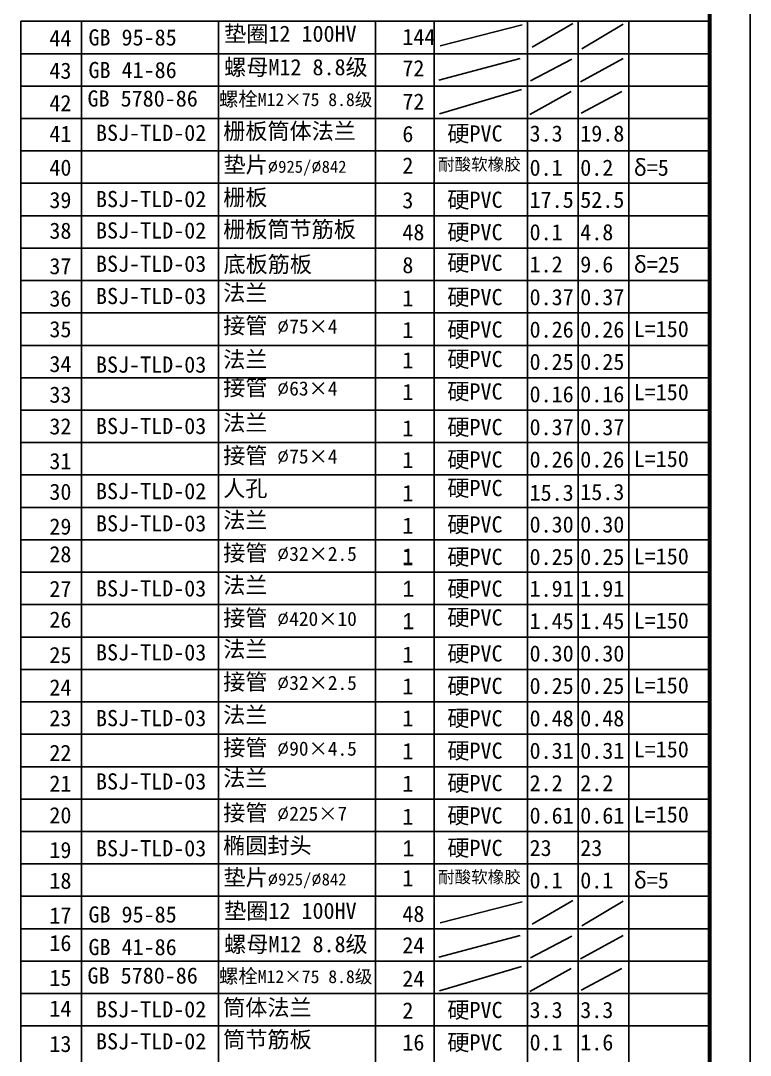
# Model space of a CAD drawing. Extents: x -699 to 795, y -2090 to -821.
# Drawn here: x 615.3 to 795.3, y -1923.4 to -1668 of the extents above; entities that cross this region are included whole.
import ezdxf

# ---------------------------------------------------------------- set-up
doc = ezdxf.new("R2010")
doc.units = 0
doc.header["$MEASUREMENT"] = 0
for name, color, linetype in [('文字', 6, 'CONTINUOUS'), ('细线', 4, 'CONTINUOUS'), ('边框线', 7, 'CONTINUOUS')]:
    doc.layers.add(name, color=color, linetype=linetype)
doc.styles.add('临时', font='SIMFANG.TTF', dxfattribs={"height": 4})
doc.styles.add('文字', font='SIMFANG.TTF', dxfattribs={"height": 5})

msp = doc.modelspace()

# ---------------------------------------------------------------- linework, layer by layer
at = {"layer": '文字'}
for p, q in [((785.2993075791728, -1668.164042514816), (615.2993075791728, -1668.164042514816)), ((630.2993075791728, -2030.164042514817), (630.2993075791733, -1668.164042514816)), ((664.104510985776, -2030.164042514817), (664.1045109857755, -1668.164042514816)), ((702.8361070754181, -2030.164042514817), (702.8361070754165, -1668.164042514816)), ((717.3287513384048, -2030.164042514817), (717.3287513384043, -1668.164042514816)), ((718.7462404720786, -1674.205135635664), (738.9968530024048, -1669.03072716383)), ((740.2993075791728, -2030.164042514817), (740.299307579171, -1668.164042514816)), ((741.5085655935395, -1674.518739691094), (751.5553743369233, -1668.717123108399)), ((752.7993075791728, -2025.164042514817), (752.7993075791728, -1668.164042514816)), ((753.7531384621102, -1674.989134085684), (763.9569422490526, -1668.873913447554)), ((765.2993075791728, -2030.164042514817), (765.2993075791728, -1668.164042514816)), ((785.2993075791728, -1676.164042514816), (615.2993075791728, -1676.164042514816)), ((718.4322503849539, -1682.672328246739), (738.5259094928911, -1677.341129435746)), ((741.0376220840258, -1682.829141963014), (751.2414258709682, -1677.497919774905)), ((753.4391483749855, -1683.142722641325), (763.9569422490526, -1677.341129435746)), ((785.2993075791728, -1684.164042514816), (615.2993075791728, -1684.164042514816)), ((718.5892454285199, -1690.982730518655), (738.8398579588461, -1685.0243235968)), ((740.8806270404671, -1691.139544234931), (751.0844308274095, -1685.494741368507)), ((753.5961434185442, -1690.825940179496), (763.6429937830976, -1685.494741368507)), ((785.2993075791728, -1692.164042514816), (615.2993075791728, -1692.164042514816)), ((785.2993075791728, -1700.164042514816), (615.2993075791728, -1700.164042514816)), ((785.2993075791728, -1708.164042514816), (615.2993075791728, -1708.164042514816)), ((785.2993075791728, -1716.164042514816), (615.2993075791728, -1716.164042514816)), ((785.2993075791728, -1724.164042514816), (615.2993075791728, -1724.164042514816)), ((785.2993075791728, -1732.164042514816), (615.2993075791728, -1732.164042514816)), ((785.2993075791728, -1740.164042514816), (615.2993075791728, -1740.164042514816)), ((785.2993075791728, -1748.164042514816), (615.2993075791728, -1748.164042514816)), ((785.2993075791728, -1756.164042514816), (615.2993075791728, -1756.164042514816)), ((785.2993075791728, -1764.164042514816), (615.2993075791728, -1764.164042514816)), ((785.2993075791728, -1772.164042514816), (615.2993075791728, -1772.164042514816)), ((785.2993075791728, -1780.164042514816), (615.2993075791728, -1780.164042514816)), ((785.2993075791728, -1788.164042514816), (615.2993075791728, -1788.164042514816)), ((785.2993075791728, -1796.164042514816), (615.2993075791728, -1796.164042514816)), ((785.2993075791728, -1804.164042514816), (615.2993075791728, -1804.164042514816)), ((785.2993075791728, -1812.164042514816), (615.2993075791728, -1812.164042514816)), ((785.2993075791728, -1820.164042514816), (615.2993075791728, -1820.164042514816)), ((785.2993075791728, -1828.164042514816), (615.2993075791728, -1828.164042514817)), ((785.2993075791728, -1836.164042514816), (615.2993075791728, -1836.164042514817)), ((785.2993075791728, -1844.164042514816), (615.2993075791728, -1844.164042514817)), ((785.2993075791728, -1852.164042514817), (615.2993075791728, -1852.164042514817)), ((785.2993075791728, -1860.164042514817), (615.2993075791728, -1860.164042514817)), ((785.2993075791728, -1868.164042514817), (615.2993075791728, -1868.164042514817)), ((785.2993075791728, -1876.164042514817), (615.2993075791728, -1876.164042514817)), ((785.2993075791728, -1884.164042514817), (615.2993075791728, -1884.164042514817)), ((718.7462404720786, -1890.703279103117), (738.9968530024048, -1885.528870631284)), ((741.5085655935395, -1891.016883158548), (751.5553743369233, -1885.215266575853)), ((753.7531384621102, -1891.487277553138), (763.9569422490526, -1885.372056915008)), ((785.2993075791728, -1892.164042514817), (615.2993075791728, -1892.164042514817)), ((718.4322503849539, -1899.170471714192), (738.5259094928911, -1893.8392729032)), ((741.0376220840258, -1899.327285430468), (751.2414258709682, -1893.996063242359)), ((753.4391483749855, -1899.640866108778), (763.9569422490526, -1893.8392729032)), ((785.2993075791728, -1900.164042514817), (615.2993075791728, -1900.164042514817)), ((718.5892454285199, -1907.480873986109), (738.8398579588461, -1901.522467064254)), ((740.8806270404671, -1907.637687702384), (751.0844308274095, -1901.992884835961)), ((753.5961434185442, -1907.32408364695), (763.6429937830976, -1901.992884835961)), ((785.2993075791728, -1908.164042514817), (615.2993075791728, -1908.164042514817)), ((785.2993075791728, -1916.164042514817), (615.2993075791728, -1916.164042514817))]:
    msp.add_line(p, q, dxfattribs=at)
at = {"layer": '细线'}
msp.add_line((795.2993075791728, -1249.164042514817), (795.2993075791728, -2090.164042514817), dxfattribs=at)
at = {"layer": '边框线'}
msp.add_line((615.2993075791733, -2030.164042514817), (615.2993075791712, -1668.164042514816), dxfattribs=at)
at = {"layer": '边框线', "const_width": 1}
msp.add_lwpolyline([(785.2993075791728, -1259.164042514817), (785.2993075791728, -2080.164042514817)], dxfattribs=at)

# ---------------------------------------------------------------- texts
at = {"layer": '文字', "attachment_point": 1}
for s, insert, char_height, width, style in [('GB 95-85{\\fSimSun|b0|i0|c134|p2;}', (632.0159676295511, -1670.143329817708), 4, 42.4102, '文字'), ('垫圈12 100HV', (665.4943894516896, -1669.235669250421), 4, 42.4102, '文字'), ('144', (709.4575272488769, -1670.001945339979), 4, 15.543, '文字'), ('44', (622.3713967431145, -1670.318754664164), 4, 15, '文字'), ('螺母M12 8.8级', (665.4943894516896, -1677.483929507025), 4, 42.4102, '文字'), ('72', (709.4575272488769, -1677.732446403161), 4, 15.543, '文字'), ('43', (622.3713967431145, -1678.354569292763), 4, 15, '文字'), ('GB 41-86{\\fSimSun|b0|i0|c134|p2;}', (632.0159676295511, -1678.191087701663), 4, 42.4102, '文字'), ('GB 5780-86{\\fSimSun|b0|i0|c134|p2;}', (631.7827642284169, -1685.219920266697), 4, 42.4102, '文字'), ('螺栓{\\H0.9143x;M12×75 8.8级}', (664.2228211654133, -1685.590835377835), 3.5, 49.1585, '文字'), ('42', (622.3713967431145, -1686.354569292763), 4, 15, '文字'), ('72', (709.4575272488769, -1685.990041635874), 4, 15.543, '文字'), ('栅板筒体法兰 ', (665.2611860505554, -1693.268188529674), 4, 42.4102, '文字'), ('41', (622.3713967431145, -1693.926658170398), 4, 15, '文字'), ('BSJ-TLD-02', (633.875465221488, -1693.692748584643), 4, 85, '临时'), ('6', (709.4575272488769, -1693.97770918336), 4, 15.543, '文字'), ('硬PVC', (720.5596899378493, -1693.858678097009), 4, 27.3113, '文字'), ('3.3', (740.8438350122528, -1693.858678097009), 4, 27.3113, '文字'), ('19.8', (753.3438350122528, -1693.858678097009), 4, 27.3113, '文字'), ('40', (622.3713967431145, -1702.28189247434), 4, 15, '文字'), ('垫片{\\Ftxt.shx|c1;\\H0.75x;%%c\\fFangSong_GB2312|b0|i0|c134|p49;925\\fSimSun|b0|i0|c134|p2;/\\Ftxt.shx|c1;%%c\\fFangSong_GB2312|b0|i0|c134|p49;842}', (665.3378761508593, -1701.564992896989), 4, 42.4102, '文字'), ('2', (709.4575272488769, -1701.759299399829), 4, 15.543, '文字'), ('耐酸软橡胶', (718.2246825475763, -1701.97351573017), 3, 27.3113, '文字'), ('0.1', (740.8438350122524, -1702.299574976183), 4, 27.3113, '文字'), ('0.2', (753.3438350122524, -1702.299574976183), 4, 27.3113, '文字'), ('δ=5', (766.5225671145331, -1702.311478680287), 4, 27.3113, '文字'), ('39', (622.3713967431145, -1710.28189247434), 4, 15, '文字'), ('BSJ-TLD-02', (633.875465221488, -1710.045955243835), 4, 85, '临时'), ('栅板', (665.2611860505554, -1709.628196599173), 4, 42.4102, '文字'), ('3', (709.4575272488769, -1710.337717252859), 4, 15.543, '文字'), ('硬PVC', (720.5596899378493, -1710.218686166509), 4, 27.3113, '文字'), ('17.5', (740.8438350122528, -1710.218686166509), 4, 27.3113, '文字'), ('52.5', (753.3438350122528, -1710.218686166509), 4, 27.3113, '文字'), ('38', (622.3713967431145, -1717.853981351975), 4, 15, '文字'), ('BSJ-TLD-02', (633.875465221488, -1717.797433970367), 4, 85, '临时'), ('栅板筒节筋板', (665.2611860505554, -1717.521069216928), 4, 42.4102, '文字'), ('{\\fSimSun|b0|i0|c134|p2;48}', (709.4575272488769, -1718.230589870614), 4, 15.543, '文字'), ('硬PVC', (720.5596899378493, -1718.218686166509), 4, 27.3113, '文字'), ('0.1', (740.8438350122528, -1718.218686166509), 4, 27.3113, '文字'), ('4.8', (753.3438350122528, -1718.218686166509), 4, 27.3113, '文字'), ('BSJ-TLD-03', (633.875465221488, -1726.013677604505), 4, 85, '临时'), ('底板筋板{\\fSimSun|b0|i0|c134|p2;\\H0.75x;}', (665.3378761508593, -1726.143410750019), 4, 42.4102, '文字'), ('8', (709.4575272488769, -1726.337717252859), 4, 15.543, '文字'), ('硬PVC', (720.5596899378488, -1725.78070525445), 4, 27.3113, '文字'), ('1.2', (740.8438350122528, -1726.156433779637), 4, 27.3113, '文字'), ('9.6', (753.3438350122528, -1726.156433779637), 4, 27.3113, '文字'), ('δ=25', (766.5225671145331, -1726.230589870614), 4, 27.3113, '文字'), ('37', (622.3713967431145, -1726.599542404823), 4, 15, '文字'), ('BSJ-TLD-03', (633.875465221488, -1733.977560837012), 4, 85, '临时'), ('法兰', (665.2611860505554, -1733.179414220032), 4, 42.4102, '文字'), ('硬PVC', (720.5596899378488, -1734.249160229966), 4, 27.3113, '文字'), ('36', (622.3713967431145, -1734.599542404824), 4, 15, '文字'), ('1', (709.4575272488769, -1734.530562870889), 4, 15.543, '文字'), ('0.37', (740.8438350122524, -1734.249160229966), 4, 27.3113, '文字'), ('0.37', (753.3438350122524, -1734.249160229966), 4, 27.3113, '文字'), ('接管{\\H0.875x; \\Ftxt.shx|c1;%%c\\fFangSong_GB2312|b0|i0|c134|p49;75×4}', (665.2611860505554, -1741.256451463665), 4, 42.4102, '文字'), ('35', (622.3713967431145, -1742.171631282459), 4, 15, '文字'), ('1', (709.4575272488769, -1742.368191316316), 4, 15.543, '文字'), ('硬PVC', (720.5596899378488, -1742.249160229966), 4, 27.3113, '文字'), ('0.26', (740.8438350122524, -1742.249160229966), 4, 27.3113, '文字'), ('0.26', (753.3438350122524, -1742.249160229966), 4, 27.3113, '文字'), ('L=150', (766.5225671145331, -1742.109747368147), 4, 27.3113, '文字'), ('法兰', (665.2611860505554, -1749.616801885824), 4, 42.4102, '文字'), ('硬PVC', (720.5596899378488, -1749.541723609315), 4, 27.3113, '文字'), ('34', (622.3713967431145, -1750.753304221836), 4, 15, '文字'), ('BSJ-TLD-03', (633.875465221488, -1750.905610859828), 4, 85, '临时'), ('1', (709.4575272488769, -1749.823126250238), 4, 15.543, '文字'), ('0.25', (740.8438350122524, -1750.218686166509), 4, 27.3113, '文字'), ('0.25', (753.3438350122524, -1750.218686166509), 4, 27.3113, '文字'), ('接管{\\H0.875x; \\Ftxt.shx|c1;%%c\\fFangSong_GB2312|b0|i0|c134|p49;63×4}', (665.2611860505554, -1756.549014843015), 4, 42.4102, '文字'), ('33', (622.3713967431145, -1758.325393099471), 4, 15, '文字'), ('1', (709.4575272488769, -1757.660754695666), 4, 15.543, '文字'), ('硬PVC', (720.5596899378488, -1757.541723609315), 4, 27.3113, '文字'), ('0.16', (740.8438350122524, -1758.218686166509), 4, 27.3113, '文字'), ('0.16', (753.3438350122524, -1758.218686166509), 4, 27.3113, '文字'), ('L=150', (766.5225671145331, -1757.69847547193), 4, 27.3113, '文字'), ('法兰', (665.2611860505554, -1765.263481868356), 4, 42.4102, '文字'), ('32', (622.3713967431145, -1766.149872037841), 4, 15, '文字'), ('BSJ-TLD-03', (633.875465221488, -1766.061628485336), 4, 85, '临时'), ('1', (709.4575272488769, -1766.614630519213), 4, 15.543, '文字'), ('硬PVC', (720.5596899378488, -1766.33322787829), 4, 27.3113, '文字'), ('0.37', (740.8438350122524, -1766.33322787829), 4, 27.3113, '文字'), ('0.37', (753.3438350122524, -1766.33322787829), 4, 27.3113, '文字'), ('31', (622.3713967431145, -1774.731556886622), 4, 15, '文字'), ('接管{\\H0.875x; \\Ftxt.shx|c1;%%c\\fFangSong_GB2312|b0|i0|c134|p49;75×4}', (665.2611860505554, -1773.340519111989), 4, 42.4102, '文字'), ('1', (709.4575272488769, -1774.45225896464), 4, 15.543, '文字'), ('硬PVC', (720.5596899378488, -1774.33322787829), 4, 27.3113, '文字'), ('0.26', (740.8438350122524, -1774.33322787829), 4, 27.3113, '文字'), ('0.26', (753.3438350122524, -1774.33322787829), 4, 27.3113, '文字'), ('L=150', (766.5225671145331, -1774.193815016471), 4, 27.3113, '文字'), ('30', (622.3713967431145, -1782.303645764257), 4, 15, '文字'), ('BSJ-TLD-02', (633.875465221488, -1782.136923551495), 4, 85, '临时'), ('人孔', (665.2611860505554, -1781.463976312968), 4, 42.4102, '文字'), ('硬PVC', (720.5596899378488, -1781.381017827465), 4, 27.3113, '文字'), ('15.3', (740.8438350122524, -1782.539868385487), 4, 27.3113, '临时'), ('15.3', (753.3438350122524, -1782.357060194375), 4, 27.3113, '文字'), ('1', (709.4575272488769, -1782.638462835298), 4, 15.543, '文字'), ('BSJ-TLD-03', (633.875465221488, -1790.096790318251), 4, 85, '临时'), ('法兰', (665.2611860505554, -1789.298643701271), 4, 42.4102, '文字'), ('硬PVC', (720.5596899378488, -1790.368389711205), 4, 27.3113, '文字'), ('29', (622.3713967431145, -1790.885330613038), 4, 15, '文字'), ('1', (709.4575272488769, -1790.649792352128), 4, 15.543, '文字'), ('0.30', (740.8438350122524, -1790.368389711205), 4, 27.3113, '文字'), ('0.30', (753.3438350122524, -1790.368389711205), 4, 27.3113, '文字'), ('28', (622.3713967431145, -1797.700207625559), 4, 15, '文字'), ('接管{\\H0.875x; \\Ftxt.shx|c1;%%c\\fFangSong_GB2312|b0|i0|c134|p49;32×2.5}', (665.2611860505554, -1797.375680944904), 4, 42.4102, '文字'), ('1', (709.4575272488769, -1798.230589870614), 4, 15.543, '文字'), ('1', (709.4575272488769, -1798.487420797555), 4, 15.543, '文字'), ('硬PVC', (720.5596899378488, -1798.368389711205), 4, 27.3113, '文字'), ('0.25', (740.8438350122524, -1798.368389711205), 4, 27.3113, '文字'), ('0.25', (753.3438350122524, -1798.368389711205), 4, 27.3113, '文字'), ('L=150', (766.5225671145331, -1798.228976849386), 4, 27.3113, '文字'), ('法兰', (665.2611860505554, -1805.356901246227), 4, 42.4102, '文字'), ('27', (622.3713967431145, -1806.28189247434), 4, 15, '文字'), ('BSJ-TLD-03', (633.875465221488, -1806.155047863207), 4, 85, '临时'), ('\\fￋￎￌ￥|b0|i0|c134|p2;1', (709.4575272488769, -1806.230589870614), 4, 15.543, '文字'), ('硬PVC', (720.5596899378488, -1806.218686166509), 4, 27.3113, '文字'), ('1.91', (740.8438350122528, -1806.218686166509), 4, 27.3113, '文字'), ('1.91', (753.3438350122528, -1806.218686166509), 4, 27.3113, '文字'), ('接管{\\H0.875x; \\Ftxt.shx|c1;%%c\\fFangSong_GB2312|b0|i0|c134|p49;420×10}', (665.2611860505554, -1813.43393848986), 4, 42.4102, '文字'), ('硬PVC', (720.5596899378488, -1813.3208186502), 4, 27.3113, '文字'), ('26', (622.3713967431145, -1813.853981351975), 4, 15, '文字'), ('\\fￋￎￌ￥|b0|i0|c134|p2;1', (709.4575272488769, -1814.230589870614), 4, 15.543, '文字'), ('1.45', (740.8438350122528, -1814.218686166509), 4, 27.3113, '文字'), ('1.45', (753.3438350122528, -1814.218686166509), 4, 27.3113, '文字'), ('L=150', (766.5225671145331, -1814.076442909598), 4, 27.3113, '文字'), ('法兰', (665.2611860505554, -1821.148940156576), 4, 42.4102, '文字'), ('25', (622.3713967431149, -1822.599542404824), 4, 15, '文字'), ('BSJ-TLD-03', (633.875465221488, -1821.947086773556), 4, 85, '临时'), ('1', (709.4575272488769, -1822.500088807432), 4, 15.543, '文字'), ('硬PVC', (720.5596899378488, -1822.218686166509), 4, 27.3113, '文字'), ('0.30', (740.8438350122524, -1822.218686166509), 4, 27.3113, '文字'), ('0.30', (753.3438350122524, -1822.218686166509), 4, 27.3113, '文字'), ('接管{\\H0.875x; \\Ftxt.shx|c1;%%c\\fFangSong_GB2312|b0|i0|c134|p49;32×2.5}', (665.2611860505554, -1829.225977400209), 4, 42.4102, '文字'), ('24', (622.3713967431145, -1830.599542404824), 4, 15, '文字'), ('1', (709.4575272488769, -1830.33771725286), 4, 15.543, '文字'), ('硬PVC', (720.5596899378488, -1830.218686166509), 4, 27.3113, '文字'), ('0.25', (740.8438350122524, -1830.218686166509), 4, 27.3113, '文字'), ('0.25', (753.3438350122524, -1830.218686166509), 4, 27.3113, '文字'), ('L=150', (766.5225671145331, -1830.079273304691), 4, 27.3113, '文字'), ('23', (622.3713967431145, -1838.171631282459), 4, 15, '文字'), ('BSJ-TLD-03', (633.875465221488, -1838.172397213043), 4, 85, '临时'), ('法兰', (665.2611860505554, -1837.374250596064), 4, 42.4102, '文字'), ('1', (709.4575272488769, -1838.230589870614), 4, 15.543, '文字'), ('硬PVC', (720.5596899378488, -1838.218686166509), 4, 27.3113, '文字'), ('0.48', (740.8438350122524, -1838.218686166509), 4, 27.3113, '文字'), ('0.48', (753.3438350122524, -1838.218686166509), 4, 27.3113, '文字'), ('接管{\\H0.875x; \\Ftxt.shx|c1;%%c\\fFangSong_GB2312|b0|i0|c134|p49;90×4.5}', (665.2611860505554, -1845.451287839697), 4, 42.4102, '文字'), ('1', (709.4575272488769, -1846.325813548754), 4, 15.543, '文字'), ('硬PVC', (720.5596899378488, -1846.218686166509), 4, 27.3113, '文字'), ('0.31', (740.8438350122524, -1846.218686166509), 4, 27.3113, '文字'), ('0.31', (753.3438350122524, -1846.218686166509), 4, 27.3113, '文字'), ('L=150', (766.5225671145331, -1845.883351431482), 4, 27.3113, '文字'), ('22', (622.3713967431145, -1846.753304221837), 4, 15, '文字'), ('BSJ-TLD-03', (633.875465221488, -1853.803854292144), 4, 85, '临时'), ('法兰', (665.2611860505554, -1853.005707675164), 4, 42.4102, '文字'), ('硬PVC', (720.5596899378488, -1854.21868616651), 4, 27.3113, '文字'), ('21', (622.3713967431145, -1854.325393099472), 4, 15, '文字'), ('1', (709.4575272488769, -1854.313909844649), 4, 15.543, '文字'), ('2.2', (740.8438350122524, -1854.21868616651), 4, 27.3113, '文字'), ('2.2', (753.3438350122524, -1854.21868616651), 4, 27.3113, '文字'), ('接管{\\H0.875x; \\Ftxt.shx|c1;%%c\\fSimSun|b0|i0|c134|p2;225×7}', (665.2611860505554, -1861.522498222932), 4, 42.4102, '文字'), ('20', (622.3713967431145, -1862.149872037841), 4, 15, '文字'), ('1', (709.4575272488769, -1862.500088807433), 4, 15.543, '文字'), ('硬PVC', (720.5596899378488, -1862.21868616651), 4, 27.3113, '文字'), ('0.61', (740.8438350122524, -1862.21868616651), 4, 27.3113, '文字'), ('0.61', (753.3438350122524, -1862.21868616651), 4, 27.3113, '文字'), ('L=150', (766.5225671145331, -1861.960380803237), 4, 27.3113, '文字'), ('椭圆封头{\\H0.625x;}', (665.2611860505554, -1869.604389190963), 4, 42.4102, '文字'), ('19', (622.3713967431145, -1870.731556886622), 4, 15, '文字'), ('BSJ-TLD-03', (633.875465221488, -1870.299778264665), 4, 85, '临时'), ('\\fￋￎￌ￥|b0|i0|c134|p2;1', (709.4575272488769, -1870.313909844649), 4, 15.543, '文字'), ('硬PVC', (720.5596899378488, -1870.21868616651), 4, 27.3113, '文字'), ('23', (740.8438350122524, -1870.21868616651), 4, 27.3113, '文字'), ('23', (753.3438350122524, -1870.21868616651), 4, 27.3113, '文字'), ('垫片{\\Ftxt.shx|c1;\\H0.75x;%%c\\fFangSong_GB2312|b0|i0|c134|p49;925\\fSimSun|b0|i0|c134|p2;/\\Ftxt.shx|c1;%%c\\fFangSong_GB2312|b0|i0|c134|p49;842}', (665.3378761508593, -1877.484104087316), 4, 42.4102, '文字'), ('18', (622.3713967431145, -1878.303645764257), 4, 15, '文字'), ('1', (709.4575272488769, -1877.678410590156), 4, 15.543, '文字'), ('耐酸软橡胶', (718.2246825475763, -1877.892626920497), 3, 27.3113, '文字'), ('0.1', (740.8438350122524, -1878.21868616651), 4, 27.3113, '文字'), ('0.1', (753.3438350122524, -1878.21868616651), 4, 27.3113, '文字'), ('δ=5', (766.5225671145331, -1878.230589870614), 4, 27.3113, '文字'), ('17', (622.3713967431145, -1886.885330613039), 4, 15, '文字'), ('GB 95-85{\\fSimSun|b0|i0|c134|p2;}', (632.0159676295511, -1886.641473285162), 4, 42.4102, '文字'), ('垫圈12 100HV', (665.4943894516896, -1885.733812717875), 4, 42.4102, '文字'), ('48', (709.4575272488769, -1886.500088807433), 4, 15.543, '文字'), ('16', (622.3713967431145, -1893.700207625559), 4, 15, '文字'), ('GB 41-86{\\fSimSun|b0|i0|c134|p2;}', (632.0159676295511, -1894.689231169117), 4, 42.4102, '文字'), ('螺母M12 8.8级', (665.4943894516896, -1893.982072974479), 4, 42.4102, '文字'), ('24', (709.4575272488769, -1894.230589870614), 4, 15.543, '文字'), ('15', (622.3713967431145, -1902.281892474341), 4, 15, '文字'), ('GB 5780-86{\\fSimSun|b0|i0|c134|p2;}', (631.7827642284169, -1901.718063734151), 4, 42.4102, '文字'), ('螺栓{\\H0.9143x;M12×75 8.8级}', (664.2228211654133, -1902.088978845289), 3.5, 49.1585, '文字'), ('24', (709.4575272488769, -1902.488185103328), 4, 15.543, '文字'), ('14', (622.3713967431145, -1909.853981351976), 4, 15, '文字'), ('BSJ-TLD-02', (633.875465221488, -1910.052756654144), 4, 85, '临时'), ('筒体法兰 ', (665.2611860505554, -1909.628196599174), 4, 42.4102, '文字'), ('硬PVC', (720.5596899378493, -1910.21868616651), 4, 27.3113, '文字'), ('3.3', (740.8438350122528, -1910.21868616651), 4, 27.3113, '文字'), ('3.3', (753.3438350122528, -1910.21868616651), 4, 27.3113, '文字'), ('2', (709.4575272488769, -1910.33771725286), 4, 15.543, '文字'), ('BSJ-TLD-02', (633.875465221488, -1917.954269732354), 4, 85, '临时'), ('筒节筋板{\\fSimSun|b0|i0|c134|p2;\\H0.875x;}', (665.2611860505554, -1917.521069216928), 4, 42.4102, '文字'), ('硬PVC', (720.5596899378493, -1918.21868616651), 4, 27.3113, '文字'), ('13', (622.3713967431145, -1918.599542404824), 4, 15, '文字'), ('16', (709.4575272488769, -1918.230589870614), 4, 15.543, '文字'), ('0.1', (740.8438350122524, -1918.21868616651), 4, 27.3113, '文字'), ('1.6', (753.3438350122524, -1918.21868616651), 4, 27.3113, '文字')]:
    msp.add_mtext(s, dxfattribs=dict(at, insert=insert, char_height=char_height, width=width, style=style))

doc.saveas('drawing.dxf')
